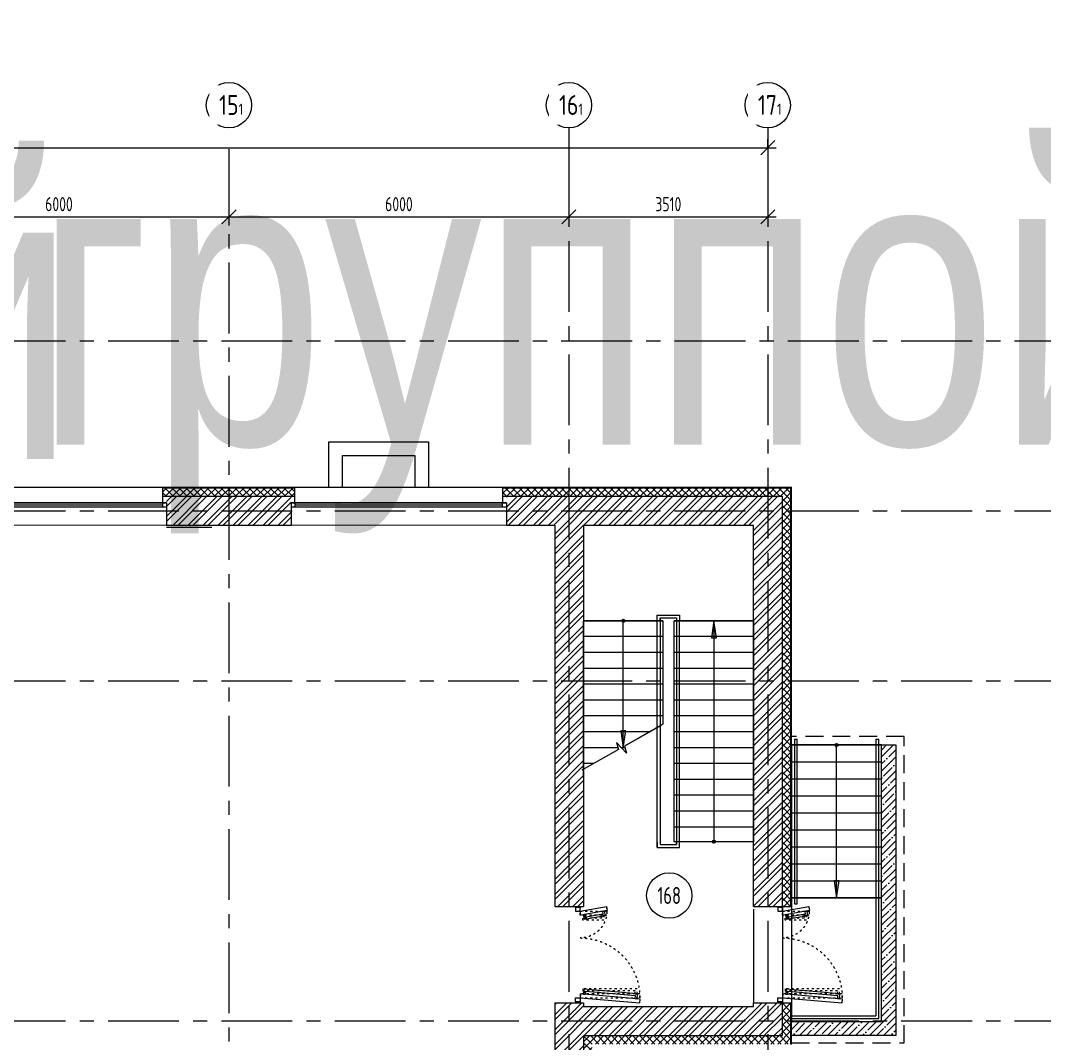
# Model space of a CAD drawing. Header units: millimetres. Extents: x -106726 to 8952771, y -150083 to 686385.
# Drawn here: x 43890 to 61965, y 62994 to 81052 of the extents above; entities that cross this region are included whole.
import ezdxf
from ezdxf import colors
from ezdxf.entities.mleader import LeaderData, LeaderLine
from ezdxf.enums import TextEntityAlignment as Align
from ezdxf.math import Vec2, Vec3

# ---------------------------------------------------------------- set-up
doc = ezdxf.new("R2018")
doc.units = ezdxf.units.MM
for name, pattern in [('ACAD_ISO03W100', [30, 12, -18]), ('CENTER', [2, 1.25, -0.25, 0.25, -0.25]), ('DASHED', [19.05, 12.7, -6.35])]:
    doc.linetypes.add(name, pattern=pattern)
doc.layers.get('Defpoints').update_dxf_attribs({"color": 8})
doc.layers.add('АР_Названия помещений', color=124, linetype='Continuous', lineweight=5, plot=False)
doc.layers.add('АР_новое окно', color=160, linetype='Continuous')
doc.layers.add('АР_Номер помещения', color=1, linetype='Continuous', lineweight=25)
doc.styles.add('ISOCPEUR', font='isocpeur.ttf', dxfattribs={"width": 0.7})
doc.styles.get("Standard").update_dxf_attribs({"font": 'arial.ttf'})
doc.styles.add('ГОСТ 2.304', font='isocpeur.ttf', dxfattribs={"width": 0.7})
doc.dimstyles.new('СПДС', dxfattribs={"dimscale": 100, "dimtxt": 2.5, "dimasz": 2.5, "dimexe": 1.5, "dimexo": 0, "dimgap": 1, "dimtad": 1, "dimdec": 0, "dimrnd": 1, "dimtxsty": 'ГОСТ 2.304', "dimblk": 'OBLIQUE', "dimcen": 2.5, "dimdle": 1.5, "dimadec": 0, "dimazin": 2, "dimtfac": 0.75, "dimtdec": 0, "dimtmove": 1, "dimatfit": 3, "dimfxl": 1, "dimtolj": 1, "dimarcsym": 1})
pattern_1 = [(45, (-951809.71, 109221.18), (-132.58252, 132.58252), []), (45, (-951721.32, 109221.18), (-132.58252, 132.58252), [])]

# ---------------------------------------------------------------- blocks, each defined once
blk = doc.blocks.new('_Oblique')
at = {"color": 8, "linetype": 'ByBlock', "lineweight": -2}
blk.add_line((-0.5, -0.5), (0.5, 0.5), dxfattribs=at)
blk = doc.blocks.new('*D1031')
at = {"color": 8, "lineweight": -2, "ltscale": 100, "transparency": 16777216}
for p, q in [((41570, 78158), (41570, 77435)), ((47570, 78087), (47570, 77435)), ((41420, 77585), (47720, 77585))]:
    blk.add_line(p, q, dxfattribs=at)
at = {"layer": 'Defpoints', "color": 0, "ltscale": 100, "transparency": 16777216}
for p in [(41570, 78158), (47570, 78087), (47570, 77585)]:
    blk.add_point(p, dxfattribs=at)
at = {"color": 8, "lineweight": -2, "ltscale": 100, "transparency": 16777216, "xscale": 250, "yscale": 250, "zscale": 250, "rotation": 180}
blk.add_blockref('_Oblique', (41570, 77585), dxfattribs=at)
at = {"color": 8, "lineweight": -2, "ltscale": 100, "transparency": 16777216, "xscale": 250, "yscale": 250, "zscale": 250}
blk.add_blockref('_Oblique', (47570, 77585), dxfattribs=at)
at = {"color": 8, "ltscale": 100, "transparency": 16777216, "insert": (44570, 77810), "char_height": 250, "attachment_point": 5, "style": 'ГОСТ 2.304'}
blk.add_mtext('\\A1;6000', dxfattribs=at)
blk = doc.blocks.new('*D1032')
at = {"color": 8, "lineweight": -2, "ltscale": 100, "transparency": 16777216}
for p, q in [((47570, 78087), (47570, 77435)), ((53570, 78086), (53570, 77435)), ((47420, 77585), (53720, 77585))]:
    blk.add_line(p, q, dxfattribs=at)
at = {"layer": 'Defpoints', "color": 0, "ltscale": 100, "transparency": 16777216}
for p in [(47570, 78087), (53570, 78086), (53570, 77585)]:
    blk.add_point(p, dxfattribs=at)
at = {"color": 8, "lineweight": -2, "ltscale": 100, "transparency": 16777216, "xscale": 250, "yscale": 250, "zscale": 250, "rotation": 180}
blk.add_blockref('_Oblique', (47570, 77585), dxfattribs=at)
at = {"color": 8, "lineweight": -2, "ltscale": 100, "transparency": 16777216, "xscale": 250, "yscale": 250, "zscale": 250}
blk.add_blockref('_Oblique', (53570, 77585), dxfattribs=at)
at = {"color": 8, "ltscale": 100, "transparency": 16777216, "insert": (50570, 77810), "char_height": 250, "attachment_point": 5, "style": 'ГОСТ 2.304'}
blk.add_mtext('\\A1;6000', dxfattribs=at)
blk = doc.blocks.new('*D1033')
at = {"color": 8, "lineweight": -2, "ltscale": 100, "transparency": 16777216}
for p, q in [((53570, 78086), (53570, 77435)), ((57080, 78123), (57080, 77435)), ((53420, 77585), (57230, 77585))]:
    blk.add_line(p, q, dxfattribs=at)
at = {"layer": 'Defpoints', "color": 0, "ltscale": 100, "transparency": 16777216}
for p in [(53570, 78086), (57080, 78123), (57080, 77585)]:
    blk.add_point(p, dxfattribs=at)
at = {"color": 8, "lineweight": -2, "ltscale": 100, "transparency": 16777216, "xscale": 250, "yscale": 250, "zscale": 250, "rotation": 180}
blk.add_blockref('_Oblique', (53570, 77585), dxfattribs=at)
at = {"color": 8, "lineweight": -2, "ltscale": 100, "transparency": 16777216, "xscale": 250, "yscale": 250, "zscale": 250}
blk.add_blockref('_Oblique', (57080, 77585), dxfattribs=at)
at = {"color": 8, "ltscale": 100, "transparency": 16777216, "insert": (55325, 77810), "char_height": 250, "attachment_point": 5, "style": 'ГОСТ 2.304'}
blk.add_mtext('\\A1;3510', dxfattribs=at)
blk = doc.blocks.new('*U616')
h = blk.add_hatch(color=8)
h.dxf.hatch_style = 1
edge = h.paths.add_edge_path()
edge.add_arc((0, 0), 27.6, 359.64, 719.64)
h = blk.add_hatch(color=8)
h.dxf.hatch_style = 1
h.paths.add_polyline_path([(1940, -44), (1940, 44), (2240, 0)])
at = {"color": 8}
blk.add_line((2240, 0), (0, 0), dxfattribs=at)
blk.add_lwpolyline([(1940, 44), (1940, -44), (2240, 0), (1940, 44)], dxfattribs=at)
blk.add_circle((0, 0), 27.6, dxfattribs=at)
blk = doc.blocks.new('*U598')
h = blk.add_hatch(color=8)
h.dxf.hatch_style = 1
edge = h.paths.add_edge_path()
edge.add_arc((0, 0), 27.6, 359.64, 719.64)
h = blk.add_hatch(color=8)
h.dxf.hatch_style = 1
h.paths.add_polyline_path([(3600, -44), (3600, 44), (3900, 0)])
at = {"color": 8}
blk.add_line((3900, 0), (0, 0), dxfattribs=at)
blk.add_lwpolyline([(3600, 44), (3600, -44), (3900, 0), (3600, 44)], dxfattribs=at)
blk.add_circle((0, 0), 27.6, dxfattribs=at)
blk = doc.blocks.new('*U602')
h = blk.add_hatch(color=8)
h.dxf.hatch_style = 1
edge = h.paths.add_edge_path()
edge.add_arc((0, 0), 27.6, 359.64, 719.64)
h = blk.add_hatch(color=8)
h.dxf.hatch_style = 1
h.paths.add_polyline_path([(2400, -44), (2400, 44), (2700, 0)])
at = {"color": 8}
blk.add_line((2700, 0), (0, 0), dxfattribs=at)
blk.add_lwpolyline([(2400, 44), (2400, -44), (2700, 0), (2400, 44)], dxfattribs=at)
blk.add_circle((0, 0), 27.6, dxfattribs=at)
blk = doc.blocks.new('*U593')
at = {"layer": 'АР_новое окно', "color": 8, "lineweight": 20}
for p, q in [((0, 3800), (-70, 3800)), ((0, 0), (-70, 0))]:
    blk.add_line(p, q, dxfattribs=at)
at = {"layer": 'АР_новое окно', "color": 8}
for p, q in [((-70, 3800), (-70, 0)), ((-70, 0), (-70, 3800)), ((0, 3800), (0, 0)), ((0, 3730), (-70, 3730)), ((-35, 3730), (-35, 70)), ((0, 70), (-70, 70))]:
    blk.add_line(p, q, dxfattribs=at)
blk = doc.blocks.new('*D1001')
at = {"color": 8, "lineweight": -2, "ltscale": 100, "transparency": 16777216}
for p, q in [((-6580, 78807), (57230, 78807)), ((-6430, 78807), (-6430, 78957)), ((57080, 78807), (57080, 78957))]:
    blk.add_line(p, q, dxfattribs=at)
at = {"layer": 'Defpoints', "color": 0, "ltscale": 100, "transparency": 16777216}
for p in [(-6430, 78807), (57080, 78807), (57080, 78807)]:
    blk.add_point(p, dxfattribs=at)
at = {"color": 8, "lineweight": -2, "ltscale": 100, "transparency": 16777216, "xscale": 250, "yscale": 250, "zscale": 250, "rotation": 180}
blk.add_blockref('_Oblique', (-6430, 78807), dxfattribs=at)
at = {"color": 8, "lineweight": -2, "ltscale": 100, "transparency": 16777216, "xscale": 250, "yscale": 250, "zscale": 250}
blk.add_blockref('_Oblique', (57080, 78807), dxfattribs=at)
at = {"color": 8, "ltscale": 100, "transparency": 16777216, "insert": (25325, 79032), "char_height": 250, "attachment_point": 5, "style": 'ГОСТ 2.304'}
blk.add_mtext('\\A1;63510', dxfattribs=at)
blk = doc.blocks.new('_DotSmall')
at = {"color": 8, "linetype": 'ByBlock', "const_width": 0.5}
blk.add_lwpolyline([(-0.0625, 0, 1), (0.0625, 0, 1)], format="xyb", close=True, dxfattribs=at)
blk = doc.blocks.new('*U550')
at = {"layer": 'АР_Номер помещения', "color": 8}
blk.add_circle((298, -4441), 400, dxfattribs=at)
at = {"color": 8, "style": 'ISOCPEUR', "width": 0.7, "flags": 1}
blk.add_attdef('КАТЕГОРИЯ', (-499, -2092), '', height=250, dxfattribs=at)
at = {"layer": 'АР_Номер помещения', "color": 8, "style": 'ISOCPEUR', "width": 0.7}
blk.add_attdef('НОМЕР_ПОМЕЩЕНИЯ', text='', height=300, dxfattribs=at).set_placement((298, -4441), align=Align.MIDDLE_CENTER)
blk = doc.blocks.new('*U481')
at = {"color": 8, "style": 'ISOCPEUR', "width": 0.7, "flags": 1}
blk.add_attdef('КАТЕГОРИЯ', (-499, -2092), '', height=250, dxfattribs=at)
at = {"layer": 'АР_Номер помещения', "color": 8, "style": 'ISOCPEUR', "width": 0.7}
blk.add_attdef('НОМЕР_ПОМЕЩЕНИЯ', text='', height=300, dxfattribs=at).set_placement((-11526, 10720), align=Align.MIDDLE_CENTER)
blk = doc.blocks.new('*U472')
at = {"color": 8, "style": 'ISOCPEUR', "width": 0.7, "flags": 1}
blk.add_attdef('КАТЕГОРИЯ', (-499, -2092), '', height=250, dxfattribs=at)
at = {"layer": 'АР_Номер помещения', "color": 8, "style": 'ISOCPEUR', "width": 0.7}
blk.add_attdef('НОМЕР_ПОМЕЩЕНИЯ', text='', height=300, dxfattribs=at).set_placement((-12076, 4248), align=Align.MIDDLE_CENTER)
blk = doc.blocks.new('*U452')
at = {"color": 8, "style": 'ISOCPEUR', "width": 0.7, "flags": 1}
blk.add_attdef('КАТЕГОРИЯ', (-499, -2092), '', height=250, dxfattribs=at)
at = {"layer": 'АР_Номер помещения', "color": 8, "style": 'ISOCPEUR', "width": 0.7}
blk.add_attdef('НОМЕР_ПОМЕЩЕНИЯ', text='', height=300, dxfattribs=at).set_placement((-16298, 3417), align=Align.MIDDLE_CENTER)
blk = doc.blocks.new('*U467')
at = {"color": 8, "style": 'ISOCPEUR', "width": 0.7, "flags": 1}
blk.add_attdef('КАТЕГОРИЯ', (-499, -2092), '', height=250, dxfattribs=at)
at = {"layer": 'АР_Номер помещения', "color": 8, "style": 'ISOCPEUR', "width": 0.7}
blk.add_attdef('НОМЕР_ПОМЕЩЕНИЯ', text='', height=300, dxfattribs=at).set_placement((-15120, 3026), align=Align.MIDDLE_CENTER)
blk = doc.blocks.new('1700-3')
at = {"color": 8}
for points in [[(-476, 1526), (-12, 1444), (0, 1513), (-464, 1595)], [(0, -13), (-1051, -105), (-1057, -35), (-6, 57)]]:
    blk.add_lwpolyline(points, close=True, dxfattribs=at)
at = {"color": 8, "linetype": 'ACAD_ISO03W100', "ltscale": 3}
for points in [[(-471, 1443), (0, 1443), (0, 1513), (-471, 1513)], [(0, -13), (-1055, -13), (-1055, 57), (0, 57)]]:
    blk.add_lwpolyline(points, close=True, dxfattribs=at)
at = {"color": 8}
for points in [[(-392, 1511), (-427, 1517), (-441, 1434), (-76, 1369), (-61, 1453), (-96, 1459)], [(-392, 1511), (-401, 1462), (-104, 1410), (-96, 1459)], [(80, 1600), (0, 1600), (0, 1583), (80, 1583), (80, 1600)], [(0, 1583), (80, 1583), (80, 1513), (50, 1513), (50, 1513), (0, 1513), (0, 1583)], [(-972, -28), (-1007, -31), (-1014, 54), (-63, 137), (-56, 52), (-91, 49)], [(-972, -28), (-976, 22), (-95, 99), (-91, 49)], [(0, -83), (80, -83), (80, -13), (50, -13), (50, -13), (0, -13), (0, -83)], [(80, -100), (0, -100), (0, -83), (80, -83), (80, -100)]]:
    blk.add_lwpolyline(points, dxfattribs=at)
at = {"color": 8, "linetype": 'ACAD_ISO03W100', "ltscale": 3}
for points in [[(-386, 1443), (-421, 1443), (-421, 1358), (-50, 1358), (-50, 1443), (-85, 1443)], [(-386, 1443), (-386, 1393), (-85, 1393), (-85, 1443)], [(-970, 57), (-1005, 57), (-1005, 142), (-50, 142), (-50, 57), (-85, 57)], [(-970, 57), (-970, 107), (-85, 107), (-85, 57)]]:
    blk.add_lwpolyline(points, dxfattribs=at)
for centre, radius, start, end in [((0, 1513), 471, 170, 270), ((0, -13), 1055, 90, 181.2023)]:
    blk.add_arc(centre, radius, start, end, dxfattribs=at)

msp = doc.modelspace()

# ---------------------------------------------------------------- hatches: boundary and pattern name
at = {"ltscale": 100}
h = msp.add_hatch(dxfattribs=at)
h.set_pattern_fill('ANSI37', color=256, scale=700)
h.set_pattern_definition([(45, (-929635.03, 108547.145), (-61.871843, 61.871843), []), (135, (-929635.03, 108547.145), (-61.871843, -61.871843), [])])
h.paths.add_polyline_path([(48734.9, 72655), (46404.9, 72655), (46404.9, 72805), (48734.9, 72805)])
h = msp.add_hatch(dxfattribs=at)
h.set_pattern_fill('ANSI37', color=256, scale=700, angle=90)
h.set_pattern_definition([(135, (8667.79, -910739.97), (-61.871843, -61.871843), []), (225, (8667.79, -910739.97), (61.871843, -61.871843), [])])
h.paths.add_polyline_path([(57339.9, 72655), (57339.9, 65415), (57489.9, 65415), (57489.9, 72805), (52404.9, 72805), (52404.9, 72655)])
h = msp.add_hatch(dxfattribs=at)
h.set_pattern_fill('ANSI32', color=256, scale=500)
h.set_pattern_definition(pattern_1)
h.paths.add_polyline_path([(48669.9, 72655), (46469.9, 72655), (46469.9, 72145), (48669.9, 72145)])
h = msp.add_hatch(dxfattribs=at)
h.set_pattern_fill('ANSI32', color=256, scale=500)
h.set_pattern_definition(pattern_1)
h.paths.add_polyline_path([(57339.9, 72655), (52469.9, 72655), (52469.9, 72145), (53319.9, 72145), (53319.9, 65415), (53829.9, 65415), (53829.9, 72144.5), (56829.9, 72145.5), (56829.9, 65415.5), (57339.9, 65414.5)])
h = msp.add_hatch(dxfattribs=at)
h.set_pattern_fill('ANSI35', color=256, scale=700)
h.set_pattern_definition([(45, (-921762.86, 161046.9), (-123.743687, 123.743687), []), (45, (-921639.12, 161046.9), (-123.743687, 123.743687), [218.75, -43.75, 0, -43.75])])
h.paths.add_polyline_path([(57499.9, 63385), (57499.9, 63135), (59339.9, 63135), (59339.9, 68263.5), (59089.9, 68263.5), (59089.9, 63385)])
h = msp.add_hatch(dxfattribs=at)
h.set_pattern_fill('ANSI37', color=256, scale=700)
h.set_pattern_definition([(45, (-923630.03, 108677.145), (-61.871843, 61.871843), []), (135, (-923630.03, 108677.145), (-61.871843, -61.871843), [])])
h.paths.add_polyline_path([(53829.9, 60005), (52409.9, 60005), (52409.9, 59855), (53979.9, 59855), (53979.9, 62985), (57489.9, 62985), (57489.9, 63715), (57339.9, 63715), (57339.9, 63135), (53829.9, 63135)])
h = msp.add_hatch(dxfattribs=at)
h.set_pattern_fill('ANSI32', color=256, scale=500)
h.set_pattern_definition(pattern_1)
h.paths.add_polyline_path([(53829.9, 63135), (57339.9, 63135), (57339.9, 63715), (56829.9, 63715), (56829.9, 63645), (53829.9, 63645), (53829.9, 63715), (53319.9, 63715), (53319.9, 60645), (52474.9, 60645), (52474.9, 60005), (53829.9, 60005)])

# ---------------------------------------------------------------- linework, layer by layer
at = {"linetype": 'CENTER', "ltscale": 1000}
for p, q in [((53569.9, 79157.5), (53569.9, 23425.1)), ((57079.9, 79157.5), (57079.9, 23425.1)), ((47569.9, 78779.3), (47569.9, 23046.9)), ((-12563.8, 75395), (70614.6, 75395)), ((-12563.8, 72395), (70614.6, 72395)), ((-12563.8, 69395), (70614.6, 69395)), ((-12563.8, 63395), (70614.6, 63395))]:
    msp.add_line(p, q, dxfattribs=at)
at = {"ltscale": 100}
for p, q in [((46404.9, 72815), (48734.9, 72815)), ((46404.9, 72805), (48734.9, 72805)), ((52404.9, 72815), (57499.9, 72815)), ((52404.9, 72805), (57489.9, 72805)), ((57489.9, 65415), (57489.9, 72805)), ((57499.9, 65415), (57499.9, 72815)), ((46404.9, 72655), (48734.9, 72655)), ((46404.9, 72536.1), (46404.9, 72655)), ((46404.9, 72536.1), (46469.9, 72536.1)), ((46469.9, 72536.1), (46469.9, 72145)), ((48669.9, 72536.1), (48669.9, 72145)), ((48669.9, 72536.1), (48734.9, 72536.1)), ((48734.9, 72536.1), (48734.9, 72655)), ((52404.9, 72655), (57339.9, 72655)), ((52404.9, 72536.1), (52404.9, 72655)), ((52404.9, 72536.1), (52469.9, 72536.1)), ((52469.9, 72536.1), (52469.9, 72145)), ((57339.9, 65415), (57339.9, 72655)), ((46469.9, 72145), (48669.9, 72145)), ((52469.9, 72145), (53319.9, 72145)), ((53319.9, 72145), (53319.9, 65415)), ((53829.9, 72145), (56829.9, 72145)), ((53829.9, 72145), (53829.9, 65415)), ((56829.9, 65415), (56829.9, 72145)), ((55229.9, 70455.7), (53829.9, 70455.7)), ((56829.9, 70455.7), (55429.9, 70455.7)), ((55229.9, 70175.7), (53829.9, 70175.7)), ((56829.9, 70175.7), (55429.9, 70175.7)), ((55229.9, 69895.7), (53829.9, 69895.7)), ((56829.9, 69895.7), (55429.9, 69895.7)), ((55229.9, 69615.7), (53829.9, 69615.7)), ((56829.9, 69615.7), (55429.9, 69615.7)), ((55229.9, 69335.7), (53829.9, 69335.7)), ((56829.9, 69335.7), (55429.9, 69335.7)), ((55229.9, 69055.7), (53829.9, 69055.7)), ((56829.9, 69055.7), (55429.9, 69055.7)), ((55229.9, 68775.7), (53829.9, 68775.7)), ((56829.9, 68775.7), (55429.9, 68775.7)), ((54994.7, 68495.7), (53829.9, 68495.7)), ((56829.9, 68495.7), (55429.9, 68495.7)), ((57549.9, 68365.1), (57599.9, 68365.1)), ((58989.9, 68365.1), (59039.9, 68365.1)), ((54435.6, 68215.7), (53829.9, 68215.7)), ((54561.4, 68215.7), (54498, 68215.7)), ((56829.9, 68215.7), (55429.9, 68215.7)), ((57499.9, 68263.5), (59089.9, 68263.5)), ((59089.9, 63385), (59089.9, 68263.5)), ((59089.9, 68263.5), (59339.9, 68263.5)), ((59339.9, 68263.5), (59339.9, 63135)), ((57499.9, 67963.5), (59089.9, 67963.5)), ((54005.2, 67935.7), (53829.9, 67935.7)), ((56829.9, 67935.7), (55429.9, 67935.7)), ((56829.9, 67655.7), (55429.9, 67655.7)), ((57499.9, 67663.5), (59089.9, 67663.5)), ((56829.9, 67375.7), (55429.9, 67375.7)), ((57499.9, 67363.5), (59089.9, 67363.5)), ((56829.9, 67095.7), (55429.9, 67095.7)), ((57499.9, 67063.5), (59089.9, 67063.5)), ((56829.9, 66815.7), (55429.9, 66815.7)), ((57499.9, 66763.5), (59089.9, 66763.5)), ((57499.9, 66463.5), (59089.9, 66463.5)), ((57499.9, 66163.5), (59089.9, 66163.5)), ((57499.9, 65863.5), (59089.9, 65863.5)), ((57499.9, 65563.5), (59089.9, 65563.5)), ((57549.9, 65461.3), (57599.9, 65461.3)), ((53319.9, 65415), (53829.9, 65415)), ((56829.9, 65415), (57339.9, 65415)), ((53319.9, 63715), (53829.9, 63715)), ((53319.9, 63715), (53319.9, 60645)), ((53829.9, 63715), (53829.9, 63645)), ((53829.9, 63645), (56829.9, 63645)), ((56829.9, 63645), (56829.9, 63715)), ((56829.9, 63715), (57339.9, 63715)), ((57339.9, 63135), (57339.9, 63715)), ((57489.9, 62985), (57489.9, 63715)), ((57499.9, 62975), (57499.9, 63715)), ((57499.9, 63485.5), (58989.9, 63485.5)), ((57499.9, 63435.5), (59039.9, 63435.5)), ((57499.9, 63385), (59089.9, 63385)), ((53829.9, 63135), (57339.9, 63135)), ((53829.9, 63135), (53829.9, 60005)), ((59339.9, 63135), (57499.9, 63135))]:
    msp.add_line(p, q, dxfattribs=at)
at = {"lineweight": 15, "ltscale": 100}
for p, q in [((42669.9, 72145), (46469.9, 72145)), ((48669.9, 72145), (52469.9, 72145))]:
    msp.add_line(p, q, dxfattribs=at)
at = {"ltscale": 0.1}
msp.add_line((46468.3, 72107.5), (47268.3, 72106.6), dxfattribs=at)
at = {"ltscale": 25}
for p, q in [((55196.5, 68609.9), (54553.1, 68245.8)), ((54444.3, 68184.2), (53800.9, 67820)), ((54587.5, 68121.6), (54409.9, 68308.4)), ((54409.9, 68308.4), (54444.3, 68184.2)), ((54553.1, 68245.8), (54587.5, 68121.6))]:
    msp.add_line(p, q, dxfattribs=at)
at = {"linetype": 'DASHED', "ltscale": 25}
for p, q in [((59489.9, 68413.5), (57499.9, 68413.5)), ((59489.9, 63003.5), (59489.9, 68413.5)), ((57499.9, 63003.5), (59489.9, 63003.5))]:
    msp.add_line(p, q, dxfattribs=at)
at = {"ltscale": 100}
for points in [[(49334.9, 72815), (49334.9, 73613.4), (51091.2, 73613.4), (51091.2, 72815)], [(49574.9, 72815), (49574.9, 73373.4), (50851.2, 73373.4), (50851.2, 72815)], [(42734.9, 72815), (46404.9, 72815)], [(46404.9, 72655), (46404.9, 72815)], [(48734.9, 72655), (48734.9, 72815)], [(48734.9, 72815), (52404.9, 72815)], [(52404.9, 72655), (52404.9, 72815)], [(55129.9, 66455.4), (55129.9, 70556)], [(55129.9, 70455.7), (55129.9, 70556), (55521.7, 70556), (55521.7, 70451.3)], [(55179.9, 70506), (55179.9, 66505.4)], [(55179.9, 70455.7), (55179.9, 70506), (55471.7, 70506), (55471.7, 70451.3)], [(53829.9, 67689.5), (53829.9, 70455.7), (55229.9, 70455.7), (55229.9, 68628.8)], [(55471.7, 70451.3), (55471.7, 66505.4)], [(55521.7, 66455.4), (55521.7, 70451.3)], [(57549.9, 68365.1), (57549.9, 65461.3)], [(57599.9, 65461.3), (57599.9, 68365.1)], [(58989.9, 68365.1), (58989.9, 63485.5)], [(59039.9, 63435.5), (59039.9, 68365.1)], [(55129.9, 66555.7), (55129.9, 66455.4), (55521.7, 66455.4), (55521.7, 66560.1)], [(55179.9, 66555.7), (55179.9, 66505.4), (55471.7, 66505.4), (55471.7, 66560.1)], [(56829.9, 65365), (56829.9, 63715)], [(57339.9, 65415), (57499.9, 65415)], [(57339.9, 65415), (57339.9, 63715)], [(57339.9, 63715), (57499.9, 63715)]]:
    msp.add_lwpolyline(points, dxfattribs=at)
for points in [[(56829.9, 66555.7), (55429.9, 66555.7), (55429.9, 70455.7), (56829.9, 70455.7)], [(59089.9, 65563.5), (59089.9, 68263.5), (57499.9, 68263.5), (57499.9, 65563.5)], [(57499.9, 63385), (59089.9, 63385), (59089.9, 65563.5), (57499.9, 65563.5)]]:
    msp.add_lwpolyline(points, close=True, dxfattribs=at)
at = {"ltscale": 25}
for points in [[(55229.9, 68628.8), (54553.1, 68245.8)], [(54444.3, 68184.2), (53800.9, 67820)], [(54587.5, 68121.6), (54409.9, 68308.4)], [(54409.9, 68308.4), (54444.3, 68184.2)], [(54553.1, 68245.8), (54587.5, 68121.6)]]:
    msp.add_lwpolyline(points, dxfattribs=at)
at = {"ltscale": 0.5}
for centre in [(47569.9, 79557.5), (53569.9, 79557.5), (57079.9, 79557.5)]:
    msp.add_circle(centre, 400, dxfattribs=at)

# ---------------------------------------------------------------- block references
at = {"xscale": -1.000000000000002, "rotation": 90}
for p in [(46469.9, 72466.1), (52469.9, 72466.1)]:
    msp.add_blockref('*U593', p, dxfattribs=at)
at = {"ltscale": 75}
for name, p, rotation in [('*U616', (54529.9, 70455.7), 270), ('*U598', (56129.9, 66555.7), 90), ('*U602', (58294.9, 68263.5), 270)]:
    msp.add_blockref(name, p, dxfattribs=dict(at, rotation=rotation))
ref = msp.add_blockref('*U550', (55042.8, 70048.2))
ref.add_attrib('НОМЕР_ПОМЕЩЕНИЯ', '168', dxfattribs={"layer": 'АР_Номер помещения', "color": 8, "height": 300, "style": 'ISOCPEUR', "width": 0.7}).set_placement((55340.4, 65607.3), align=Align.MIDDLE_CENTER)
lines = msp.add_mtext('\\W0.8000;', dxfattribs={"layer": 'АР_Названия помещений', "color": 8, "insert": (55228.9, 64531.8), "char_height": 1576.78, "width": 926.94, "attachment_point": 1})
ref.add_attrib('ИМЯ_ПОМЕЩЕНИЯ', '', (55228.9, 64531.8), dxfattribs={"flags": 104}).embed_mtext(lines)
at = {"xscale": -1}
for p in [(53768.1, 63815), (57339.9, 63815)]:
    msp.add_blockref('1700-3', p, dxfattribs=at)

# ---------------------------------------------------------------- dimensions: what is measured, and where the dimension line sits
at = {"ltscale": 100}
for base, p1, p2, picture, middle in [((47569.9, 77585.1), (41569.9, 78157.8), (47569.9, 78087.1), '*D1031', (44569.9, 77810.1)), ((53569.9, 77585.1), (47569.9, 78087.1), (53569.9, 78086.3), '*D1032', (50569.9, 77810.1)), ((57079.9, 77585.1), (53569.9, 78086.3), (57079.9, 78123.3), '*D1033', (55324.9, 77810.1))]:
    dim = msp.add_linear_dim(base=base, p1=p1, p2=p2, dimstyle='СПДС', override={"dimclrd": 8, "dimclre": 8, "dimclrt": 8}, dxfattribs=at)
    dim.commit()
    dim.dimension.update_dxf_attribs({"geometry": picture, "text_midpoint": middle})

# ---------------------------------------------------------------- next in the draw order: texts
at = {"char_height": 350, "width": 123.867, "attachment_point": 1, "line_spacing_factor": 1.149209, "style": 'ГОСТ 2.304', "bg_fill": 2}
for s, insert in [('{\\W0.8;15\\H0.57143x;1}', (47395.8, 79735.2)), ('{\\W0.8;16\\H0.57143x;1}', (53395.8, 79735.2)), ('{\\W0.8;17\\H0.57143x;1}', (56905.8, 79735.2))]:
    msp.add_mtext(s, dxfattribs=dict(at, insert=insert))

# ---------------------------------------------------------------- next in the draw order: block references
ref = msp.add_blockref('*U481', (17729.2, 147378.7))
lines = msp.add_mtext('\\W0.8000;Многофункциональное пространство с функцией актового зала (с эстрадой в уровне пола)', dxfattribs={"layer": 'АР_Названия помещений', "color": 8, "insert": (6201.2, 160234.3), "char_height": 6157.775, "width": 926.94, "attachment_point": 1})
ref.add_attrib('ИМЯ_ПОМЕЩЕНИЯ', '', (6201.2, 160234.3), dxfattribs={"flags": 104}).embed_mtext(lines)
ref = msp.add_blockref('*U472', (24235.1, 132104.9))
lines = msp.add_mtext('\\W0.8000;Творческая мастерская с возможностью разделения трансформируемой перегородкой на два помещения', dxfattribs={"layer": 'АР_Названия помещений', "color": 8, "insert": (3359.2, 138887.3), "char_height": 5228.0139, "width": 926.94, "attachment_point": 1})
ref.add_attrib('ИМЯ_ПОМЕЩЕНИЯ', '', (3359.2, 138887.3), dxfattribs={"flags": 104}).embed_mtext(lines)
ref = msp.add_blockref('*U452', (38708, 131886.7))
lines = msp.add_mtext('\\W0.8000;Кабинет для индивидуальных занятий с малой группой', dxfattribs={"layer": 'АР_Названия помещений', "color": 8, "insert": (24699.2, 130610.8), "char_height": 5208.212, "width": 926.94, "attachment_point": 1})
ref.add_attrib('ИМЯ_ПОМЕЩЕНИЯ', '', (24699.2, 130610.8), dxfattribs={"flags": 104}).embed_mtext(lines)
ref = msp.add_blockref('*U467', (56073.9, 132135.7))
lines = msp.add_mtext('\\W0.8000;Кабинет для индивидуальных занятий с малой группой', dxfattribs={"layer": 'АР_Названия помещений', "color": 8, "insert": (44146.7, 130641.8), "char_height": 5187.965, "width": 926.94, "attachment_point": 1})
ref.add_attrib('ИМЯ_ПОМЕЩЕНИЯ', '', (44146.7, 130641.8), dxfattribs={"flags": 104}).embed_mtext(lines)

# ---------------------------------------------------------------- next in the draw order: dimensions: what is measured, and where the dimension line sits
at = {"ltscale": 100}
dim = msp.add_linear_dim(base=(57079.9, 78807.5), p1=(-6430.1, 78807.5), p2=(57079.9, 78807.5), dimstyle='СПДС', override={"dimclrd": 8, "dimclre": 8, "dimclrt": 8}, dxfattribs=at)
dim.commit()
dim.dimension.update_dxf_attribs({"geometry": '*D1001', "text_midpoint": (25324.9, 79032.5)})

# ---------------------------------------------------------------- next in the draw order: leaders
ml = msp.add_multileader_mtext('Standard')
ml.set_content('+13,700', color=8, style='ISOCPEUR')
ml.set_leader_properties(color=8, linetype='Continuous', lineweight=-1)
ml.set_arrow_properties(name='DOTSMALL')
ml.build(insert=Vec2(0, 0))
ml.multileader.update_dxf_attribs({"has_text_frame": 1, "text_left_attachment_type": 4, "text_right_attachment_type": 4, "dogleg_length": 100, "arrow_head_size": 180})
ctx = ml.context
ctx.base_point, ctx.char_height, ctx.arrow_head_size, ctx.landing_gap_size, ctx.plane_origin = Vec3(54221, 506541.4), 250, 180, 50, Vec3(53971.6, 505880.5)
ctx.left_attachment, ctx.right_attachment = 4, 4
notes = []
notes.append((ctx, [(0, (0, 0, 0), (0, 0), (1, 0), 1, [])]))
ctx.mtext.insert, ctx.mtext.width, ctx.mtext.line_spacing_style, ctx.mtext.flow_direction = Vec3(54271, 506874.7), 852.697, 2, 5
ml = msp.add_multileader_mtext('Standard')
ml.set_content('+15,825', color=8, style='ISOCPEUR')
ml.set_leader_properties(color=8, linetype='Continuous', lineweight=-1)
ml.set_arrow_properties(name='DOTSMALL')
ml.build(insert=Vec2(0, 0))
ml.multileader.update_dxf_attribs({"has_text_frame": 1, "text_left_attachment_type": 4, "text_right_attachment_type": 4, "dogleg_length": 100, "arrow_head_size": 180})
ctx = ml.context
ctx.base_point, ctx.char_height, ctx.arrow_head_size, ctx.landing_gap_size, ctx.plane_origin = Vec3(52211.2, 501008.3), 250, 180, 50, Vec3(52690.3, 498055.9)
ctx.left_attachment, ctx.right_attachment = 4, 4
notes.append((ctx, [(0, (0, 0, 0), (0, 0), (1, 0), 1, [])]))
ctx.mtext.insert, ctx.mtext.width, ctx.mtext.line_spacing_style, ctx.mtext.flow_direction = Vec3(52261.2, 501341.7), 852.697, 2, 5
ml = msp.add_multileader_mtext('Standard')
ml.set_content('+9,800', color=8, style='ISOCPEUR')
ml.set_leader_properties(color=8, linetype='Continuous', lineweight=-1)
ml.set_arrow_properties(name='DOTSMALL')
ml.build(insert=Vec2(0, 0))
ml.multileader.update_dxf_attribs({"has_text_frame": 1, "text_left_attachment_type": 4, "text_right_attachment_type": 4, "dogleg_length": 100, "arrow_head_size": 180})
ctx = ml.context
ctx.base_point, ctx.char_height, ctx.arrow_head_size, ctx.landing_gap_size, ctx.plane_origin = Vec3(54221, 386541.4), 250, 180, 50, Vec3(53971.6, 385880.5)
ctx.left_attachment, ctx.right_attachment = 4, 4
notes.append((ctx, [(0, (0, 0, 0), (0, 0), (1, 0), 1, [])]))
ctx.mtext.insert, ctx.mtext.width, ctx.mtext.line_spacing_style, ctx.mtext.flow_direction = Vec3(54271, 386874.7), 852.697, 2, 5
ml = msp.add_multileader_mtext('Standard')
ml.set_content('+11,750', color=8, style='ISOCPEUR')
ml.set_leader_properties(color=8, linetype='Continuous', lineweight=-1)
ml.set_arrow_properties(name='DOTSMALL')
ml.build(insert=Vec2(0, 0))
ml.multileader.update_dxf_attribs({"has_text_frame": 1, "text_left_attachment_type": 4, "text_right_attachment_type": 4, "dogleg_length": 100, "arrow_head_size": 180})
ctx = ml.context
ctx.base_point, ctx.char_height, ctx.arrow_head_size, ctx.landing_gap_size, ctx.plane_origin = Vec3(52211.2, 381008.3), 250, 180, 50, Vec3(52690.3, 378055.9)
ctx.left_attachment, ctx.right_attachment = 4, 4
notes.append((ctx, [(0, (0, 0, 0), (0, 0), (1, 0), 1, [])]))
ctx.mtext.insert, ctx.mtext.width, ctx.mtext.line_spacing_style, ctx.mtext.flow_direction = Vec3(52261.2, 381341.7), 852.697, 2, 5
ml = msp.add_multileader_mtext('Standard')
ml.set_content('+5,925', color=8, style='ISOCPEUR')
ml.set_leader_properties(color=8, linetype='Continuous', lineweight=-1)
ml.set_arrow_properties(name='DOTSMALL')
ml.build(insert=Vec2(0, 0))
ml.multileader.update_dxf_attribs({"has_text_frame": 1, "text_left_attachment_type": 4, "text_right_attachment_type": 4, "dogleg_length": 100, "arrow_head_size": 180})
ctx = ml.context
ctx.base_point, ctx.char_height, ctx.arrow_head_size, ctx.landing_gap_size, ctx.plane_origin = Vec3(55731.7, 311388.1), 250, 180, 50, Vec3(55650.3, 310120.6)
ctx.left_attachment, ctx.right_attachment = 4, 4
notes.append((ctx, [(0, (0, 0, 0), (0, 0), (1, 0), 1, [])]))
ctx.mtext.insert, ctx.mtext.width, ctx.mtext.line_spacing_style, ctx.mtext.flow_direction = Vec3(55781.7, 311721.5), 852.697, 2, 5
ml = msp.add_multileader_mtext('Standard')
ml.set_content('+7,850', color=8, style='ISOCPEUR')
ml.set_leader_properties(color=8, linetype='Continuous', lineweight=-1)
ml.set_arrow_properties(name='DOTSMALL')
ml.build(insert=Vec2(0, 0))
ml.multileader.update_dxf_attribs({"has_text_frame": 1, "text_left_attachment_type": 4, "text_right_attachment_type": 4, "dogleg_length": 100, "arrow_head_size": 180})
ctx = ml.context
ctx.base_point, ctx.char_height, ctx.arrow_head_size, ctx.landing_gap_size, ctx.plane_origin = Vec3(55005.6, 304089.3), 250, 180, 50, Vec3(54924.2, 302821.8)
ctx.left_attachment, ctx.right_attachment = 4, 4
notes.append((ctx, [(0, (0, 0, 0), (0, 0), (1, 0), 1, [])]))
ctx.mtext.insert, ctx.mtext.width, ctx.mtext.line_spacing_style, ctx.mtext.flow_direction = Vec3(55055.6, 304422.7), 852.697, 2, 5
ml = msp.add_multileader_mtext('Standard')
ml.set_content('+5,900', color=8, style='ISOCPEUR')
ml.set_leader_properties(color=8, linetype='Continuous', lineweight=-1)
ml.set_arrow_properties(name='DOTSMALL')
ml.build(insert=Vec2(0, 0))
ml.multileader.update_dxf_attribs({"has_text_frame": 1, "text_left_attachment_type": 4, "text_right_attachment_type": 4, "dogleg_length": 100, "arrow_head_size": 180})
ctx = ml.context
ctx.base_point, ctx.char_height, ctx.arrow_head_size, ctx.landing_gap_size, ctx.plane_origin = Vec3(54006, 266546.4), 250, 180, 50, Vec3(53756.6, 265885.5)
ctx.left_attachment, ctx.right_attachment = 4, 4
notes.append((ctx, [(0, (0, 0, 0), (0, 0), (1, 0), 1, [])]))
ctx.mtext.insert, ctx.mtext.width, ctx.mtext.line_spacing_style, ctx.mtext.flow_direction = Vec3(54056, 266879.7), 852.697, 2, 5
ml = msp.add_multileader_mtext('Standard')
ml.set_content('+7,850', color=8, style='ISOCPEUR')
ml.set_leader_properties(color=8, linetype='Continuous', lineweight=-1)
ml.set_arrow_properties(name='DOTSMALL')
ml.build(insert=Vec2(0, 0))
ml.multileader.update_dxf_attribs({"has_text_frame": 1, "text_left_attachment_type": 4, "text_right_attachment_type": 4, "dogleg_length": 100, "arrow_head_size": 180})
ctx = ml.context
ctx.base_point, ctx.char_height, ctx.arrow_head_size, ctx.landing_gap_size, ctx.plane_origin = Vec3(52211.2, 261008.3), 250, 180, 50, Vec3(52690.3, 258055.9)
ctx.left_attachment, ctx.right_attachment = 4, 4
notes.append((ctx, [(0, (0, 0, 0), (0, 0), (1, 0), 1, [])]))
ctx.mtext.insert, ctx.mtext.width, ctx.mtext.line_spacing_style, ctx.mtext.flow_direction = Vec3(52261.2, 261341.7), 852.697, 2, 5
ml = msp.add_multileader_mtext('Standard')
ml.set_content('+1,975', color=8, style='ISOCPEUR')
ml.set_leader_properties(color=8, linetype='Continuous', lineweight=-1)
ml.set_arrow_properties(name='DOTSMALL')
ml.build(insert=Vec2(0, 0))
ml.multileader.update_dxf_attribs({"has_text_frame": 1, "text_left_attachment_type": 4, "text_right_attachment_type": 4, "dogleg_length": 100, "arrow_head_size": 180})
ctx = ml.context
ctx.base_point, ctx.char_height, ctx.arrow_head_size, ctx.landing_gap_size, ctx.plane_origin = Vec3(55581.7, 191388.1), 250, 180, 50, Vec3(55500.3, 190120.6)
ctx.left_attachment, ctx.right_attachment = 4, 4
notes.append((ctx, [(0, (0, 0, 0), (0, 0), (1, 0), 1, [])]))
ctx.mtext.insert, ctx.mtext.width, ctx.mtext.line_spacing_style, ctx.mtext.flow_direction = Vec3(55631.7, 191721.5), 852.697, 2, 5
ml = msp.add_multileader_mtext('Standard')
ml.set_content('+3,950', color=8, style='ISOCPEUR')
ml.set_leader_properties(color=8, linetype='Continuous', lineweight=-1)
ml.set_arrow_properties(name='DOTSMALL')
ml.build(insert=Vec2(0, 0))
ml.multileader.update_dxf_attribs({"has_text_frame": 1, "text_left_attachment_type": 4, "text_right_attachment_type": 4, "dogleg_length": 100, "arrow_head_size": 180})
ctx = ml.context
ctx.base_point, ctx.char_height, ctx.arrow_head_size, ctx.landing_gap_size, ctx.plane_origin = Vec3(55005.6, 184089.3), 250, 180, 50, Vec3(54924.2, 182821.8)
ctx.left_attachment, ctx.right_attachment = 4, 4
notes.append((ctx, [(0, (0, 0, 0), (0, 0), (1, 0), 1, [])]))
ctx.mtext.insert, ctx.mtext.width, ctx.mtext.line_spacing_style, ctx.mtext.flow_direction = Vec3(55055.6, 184422.7), 852.697, 2, 5
ml = msp.add_multileader_mtext('Standard')
ml.set_content('+2,410', color=8, style='ISOCPEUR')
ml.set_leader_properties(color=8, linetype='Continuous', lineweight=-1)
ml.set_arrow_properties(name='DOTSMALL')
ml.build(insert=Vec2(0, 0))
ml.multileader.update_dxf_attribs({"has_text_frame": 1, "text_left_attachment_type": 4, "text_right_attachment_type": 4, "dogleg_length": 100, "arrow_head_size": 180})
ctx = ml.context
ctx.base_point, ctx.char_height, ctx.arrow_head_size, ctx.landing_gap_size, ctx.plane_origin = Vec3(54006, 146546.4), 250, 180, 50, Vec3(53756.6, 145885.5)
ctx.left_attachment, ctx.right_attachment = 4, 4
notes.append((ctx, [(0, (0, 0, 0), (0, 0), (1, 0), 1, [])]))
ctx.mtext.insert, ctx.mtext.width, ctx.mtext.line_spacing_style, ctx.mtext.flow_direction = Vec3(54056, 146879.7), 852.697, 2, 5
ml = msp.add_multileader_mtext('Standard')
ml.set_content('+3,950', color=8, style='ISOCPEUR')
ml.set_leader_properties(color=8, linetype='Continuous', lineweight=-1)
ml.set_arrow_properties(name='DOTSMALL')
ml.build(insert=Vec2(0, 0))
ml.multileader.update_dxf_attribs({"has_text_frame": 1, "text_left_attachment_type": 4, "text_right_attachment_type": 4, "dogleg_length": 100, "arrow_head_size": 180})
ctx = ml.context
ctx.base_point, ctx.char_height, ctx.arrow_head_size, ctx.landing_gap_size, ctx.plane_origin = Vec3(52211.2, 141008.3), 250, 180, 50, Vec3(52690.3, 138055.9)
ctx.left_attachment, ctx.right_attachment = 4, 4
notes.append((ctx, [(0, (0, 0, 0), (0, 0), (1, 0), 1, [])]))
ctx.mtext.insert, ctx.mtext.width, ctx.mtext.line_spacing_style, ctx.mtext.flow_direction = Vec3(52261.2, 141341.7), 852.697, 2, 5
for ctx, leaders in notes:
    for number, flags, end, landing, length, lines in leaders:
        leader = LeaderData()
        leader.index, (leader.has_last_leader_line, leader.has_dogleg_vector, leader.attachment_direction) = number, flags
        leader.last_leader_point, leader.dogleg_vector, leader.dogleg_length = Vec3(end), Vec3(landing), length
        for number, points, colour, breaks in lines:
            line = LeaderLine()
            line.index, line.vertices, line.color, line.breaks = number, Vec3.list(points), colors.encode_raw_color(colour), breaks
            leader.lines.append(line)
        ctx.leaders.append(leader)

doc.saveas('drawing.dxf')
